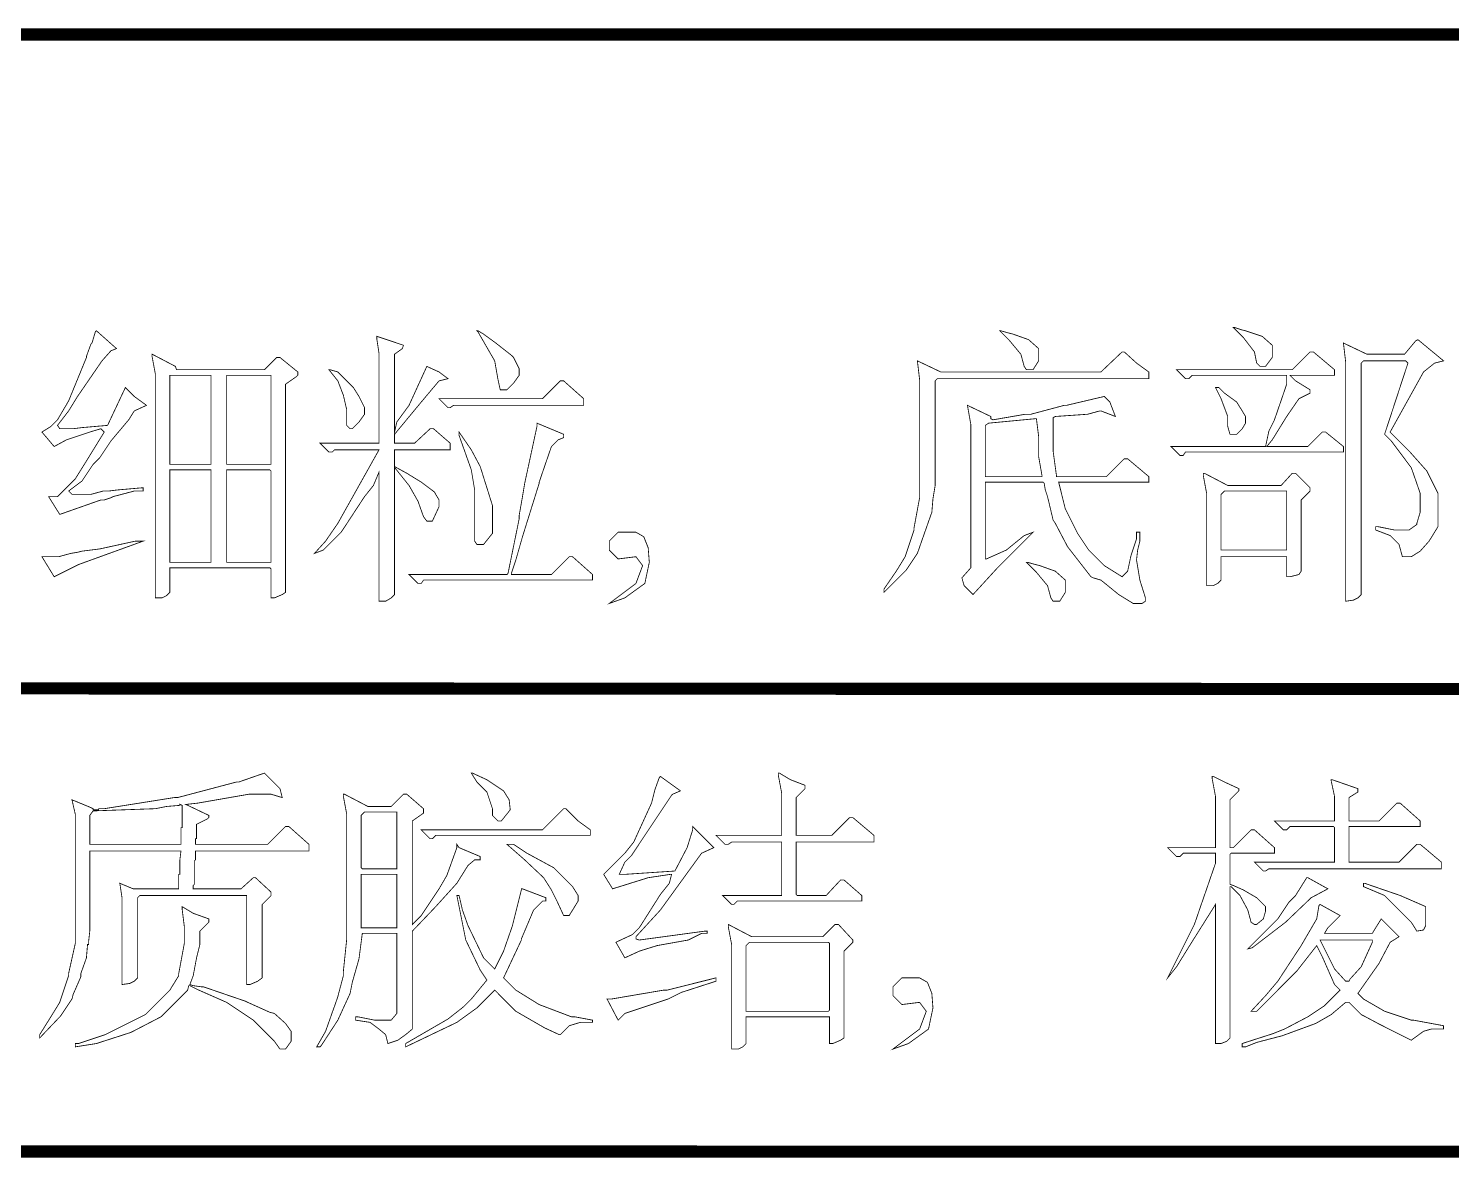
# Model space of a CAD drawing. Extents: x 94 to 452, y -72 to 1042.
# Drawn here: x 308.02 to 325.58, y 324.86 to 338.81 of the extents above; entities that cross this region are included whole.
import ezdxf

# ---------------------------------------------------------------- set-up
doc = ezdxf.new("R2010")
doc.units = 0
doc.header["$MEASUREMENT"] = 0
doc.layers.add('TREE_LAYER', color=7, linetype='Continuous')

msp = doc.modelspace()

# ---------------------------------------------------------------- linework, layer by layer
at = {"layer": 'TREE_LAYER'}
for points, const_width, elevation in [([(221.22612, 338.736577), (399.22612, 338.736577)], 0.15, 178), ([(308.855134, 335.083427), (308.841408, 335.069701), (308.800232, 334.932446), (308.786506, 334.918721), (308.731604, 334.76774), (308.731604, 334.754015), (308.511996, 334.218721), (308.374742, 333.985387), (308.292389, 333.903034), (308.182585, 333.834407), (308.333565, 333.655976), (308.484545, 333.738329), (308.772781, 333.834407), (308.910036, 333.875583), (308.951212, 333.834407), (308.731604, 333.477544), (308.594349, 333.257936), (308.374742, 333.038329), (308.264938, 333.038329), (308.402192, 332.818721), (308.910036, 332.997152), (308.951212, 332.997152), (309.033565, 333.024603), (309.061016, 333.038329), (309.3218, 333.106956), (309.431604, 333.106956), (309.431604, 333.148132), (309.115918, 333.120682), (309.115918, 333.120682), (309.006114, 333.106956), (309.006114, 333.106956), (308.937487, 333.106956), (308.786506, 333.06578), (308.553173, 333.06578), (308.511996, 333.106956), (308.676702, 333.230485), (308.813957, 333.436368), (308.89631, 333.518721), (309.033565, 333.724603), (309.253173, 333.985387), (309.3218, 334.095191), (309.472781, 334.163819), (309.3218, 334.273623), (309.211996, 334.383427), (308.992389, 333.91676), (308.676702, 333.889309), (308.676702, 333.889309), (308.566898, 333.875583), (308.566898, 333.875583), (308.402192, 333.875583), (308.374742, 333.91676), (308.511996, 334.095191), (308.6218, 334.273623), (308.923761, 334.712838), (309.033565, 334.836368), (309.102192, 334.863819), (308.855134, 335.083427), (308.855134, 335.083427)], 0.01, 51), ([(313.562977, 335.083427), (313.549251, 335.083427), (313.562977, 335.069701), (313.768859, 334.712838), (313.810036, 334.479505), (313.837487, 334.355976), (313.851212, 334.355976), (313.91984, 334.355976), (314.002192, 334.438329), (314.07082, 334.534407), (314.07082, 334.61676), (314.002192, 334.754015), (313.974742, 334.781466), (313.782585, 334.932446), (313.631604, 335.04225), (313.562977, 335.083427), (313.562977, 335.083427)], 0.01, 51), ([(320.013957, 335.083427), (320.000232, 335.083427), (320.123761, 334.959897), (320.261016, 334.795191), (320.302192, 334.644211), (320.329643, 334.603034), (320.411996, 334.603034), (320.480624, 334.712838), (320.480624, 334.863819), (320.357094, 334.973623), (320.164938, 335.04225), (320.110036, 335.055976), (320.013957, 335.083427), (320.013957, 335.083427)], 0.01, 51), ([(322.89631, 335.124603), (322.882585, 335.124603), (323.006114, 335.001074), (323.143369, 334.822642), (323.17082, 334.685387), (323.211996, 334.644211), (323.280624, 334.644211), (323.362977, 334.754015), (323.362977, 334.904995), (323.239447, 335.014799), (323.033565, 335.083427), (322.978663, 335.097152), (322.89631, 335.124603), (322.89631, 335.124603)], 0.01, 51), ([(312.313957, 335.014799), (312.313957, 335.014799), (312.313957, 334.987348), (312.341408, 334.808917), (312.341408, 333.697152), (312.341408, 333.697152), (311.613957, 333.697152), (311.723761, 333.587348), (311.764938, 333.587348), (311.792389, 333.614799), (312.341408, 333.614799), (312.341408, 333.614799), (311.833565, 332.708917), (311.682585, 332.489309), (311.54533, 332.338329), (311.655134, 332.379505), (311.874742, 332.599113), (312.162977, 333.038329), (312.272781, 333.175583), (312.341408, 333.340289), (312.341408, 333.340289), (312.341408, 331.748132), (312.423761, 331.748132), (312.492389, 331.789309), (312.533565, 331.830485), (312.533565, 333.395191), (312.533565, 333.395191), (312.547291, 333.381466), (312.711996, 333.175583), (312.8218, 332.983427), (312.890428, 332.79127), (312.931604, 332.736368), (313.000232, 332.736368), (313.082585, 332.914799), (313.082585, 332.997152), (313.041408, 333.06578), (313.027683, 333.093231), (312.862977, 333.21676), (312.684545, 333.326564), (312.533565, 333.408917), (312.533565, 333.614799), (312.533565, 333.614799), (313.21984, 333.614799), (313.21984, 333.697152), (313.013957, 333.875583), (312.972781, 333.875583), (312.780624, 333.697152), (312.533565, 333.697152), (312.533565, 333.697152), (312.533565, 333.806956), (312.862977, 334.204995), (313.082585, 334.46578), (313.192389, 334.493231), (313.082585, 334.575583), (312.931604, 334.644211), (312.711996, 334.163819), (312.561016, 333.957936), (312.533565, 333.834407), (312.533565, 333.834407), (312.533565, 334.795191), (312.629643, 334.863819), (312.643369, 334.904995), (312.313957, 335.014799), (312.313957, 335.014799)], 0.01, 51), ([(325.161016, 334.973623), (325.133565, 334.959897), (324.99631, 334.795191), (324.529643, 334.795191), (324.241408, 334.932446), (324.268859, 334.699113), (324.268859, 331.748132), (324.364938, 331.761858), (324.41984, 331.789309), (324.461016, 331.830485), (324.461016, 334.685387), (324.488467, 334.712838), (325.010036, 334.712838), (325.037487, 334.685387), (324.749251, 333.806956), (324.831604, 333.724603), (325.078663, 333.395191), (325.188467, 333.079505), (325.188467, 332.846172), (325.147291, 332.708917), (325.147291, 332.695191), (325.051212, 332.626564), (324.872781, 332.626564), (324.666898, 332.66774), (324.639447, 332.66774), (324.639447, 332.626564), (324.817879, 332.557936), (324.927683, 332.448132), (324.968859, 332.297152), (325.078663, 332.297152), (325.188467, 332.36578), (325.298271, 332.489309), (325.408075, 332.66774), (325.408075, 333.079505), (325.27082, 333.354015), (325.051212, 333.601074), (324.817879, 333.834407), (325.229643, 334.575583), (325.366898, 334.685387), (325.476702, 334.712838), (325.161016, 334.973623), (325.161016, 334.973623)], 0.01, 51), ([(309.541408, 334.795191), (309.541408, 334.795191), (309.541408, 334.76774), (309.582585, 334.548132), (309.582585, 331.789309), (309.664938, 331.789309), (309.71984, 331.81676), (309.761016, 331.857936), (309.761016, 332.146172), (309.761016, 332.159897), (310.99631, 332.159897), (311.010036, 332.146172), (311.010036, 331.789309), (311.051212, 331.789309), (311.147291, 331.830485), (311.188467, 331.857936), (311.188467, 334.424603), (311.325722, 334.520682), (311.339447, 334.534407), (311.339447, 334.575583), (311.11984, 334.754015), (311.078663, 334.754015), (310.927683, 334.603034), (309.843369, 334.603034), (309.829643, 334.644211), (309.541408, 334.795191), (309.541408, 334.795191)], 0.01, 51), ([(321.537487, 334.822642), (321.510036, 334.822642), (321.249251, 334.575583), (319.272781, 334.575583), (318.984545, 334.712838), (319.011996, 334.479505), (319.011996, 333.024603), (318.943369, 332.654015), (318.943369, 332.626564), (318.833565, 332.297152), (318.723761, 332.118721), (318.572781, 331.899113), (318.572781, 331.857936), (318.847291, 332.132446), (318.984545, 332.338329), (319.080624, 332.612838), (319.162977, 332.846172), (319.176702, 333.010878), (319.204153, 333.175583), (319.204153, 334.46578), (319.231604, 334.493231), (321.839447, 334.493231), (321.839447, 334.575583), (321.688467, 334.685387), (321.537487, 334.822642), (321.537487, 334.822642)], 0.01, 51), ([(323.87082, 334.822642), (323.829643, 334.822642), (323.610036, 334.603034), (322.182585, 334.603034), (322.292389, 334.493231), (322.333565, 334.493231), (322.374742, 334.534407), (323.541408, 334.534407), (323.541408, 334.534407), (323.541408, 334.424603), (323.390428, 333.985387), (323.3218, 333.848132), (323.280624, 333.655976), (322.113957, 333.655976), (322.223761, 333.546172), (322.264938, 333.546172), (322.292389, 333.587348), (324.241408, 333.587348), (324.241408, 333.655976), (324.0218, 333.834407), (323.980624, 333.834407), (323.802192, 333.655976), (323.294349, 333.655976), (323.294349, 333.655976), (323.362977, 333.738329), (323.541408, 334.026564), (323.692389, 334.246172), (323.829643, 334.314799), (323.829643, 334.355976), (323.651212, 334.46578), (323.582585, 334.534407), (323.582585, 334.534407), (324.131604, 334.534407), (324.131604, 334.603034), (323.87082, 334.822642), (323.87082, 334.822642)], 0.01, 51), ([(309.761016, 334.534407), (309.761016, 334.534407), (310.268859, 334.534407), (310.268859, 334.534407), (310.268859, 333.436368), (310.268859, 333.436368), (309.761016, 333.436368), (309.761016, 333.436368), (309.761016, 334.534407), (309.761016, 334.534407)], 0.01, 51), ([(310.461016, 334.534407), (310.461016, 334.534407), (310.99631, 334.534407), (311.010036, 334.534407), (311.010036, 333.436368), (310.99631, 333.436368), (310.461016, 333.436368), (310.461016, 333.436368), (310.461016, 334.534407), (310.461016, 334.534407)], 0.01, 51), ([(311.737487, 334.603034), (311.723761, 334.603034), (311.833565, 334.46578), (311.902192, 334.287348), (311.943369, 334.108917), (311.943369, 333.91676), (311.984545, 333.875583), (312.011996, 333.875583), (312.094349, 333.957936), (312.162977, 334.054015), (312.162977, 334.136368), (312.094349, 334.273623), (312.025722, 334.383427), (311.833565, 334.575583), (311.737487, 334.603034), (311.737487, 334.603034)], 0.01, 51), ([(314.61984, 334.46578), (314.578663, 334.46578), (314.359055, 334.246172), (313.082585, 334.246172), (313.192389, 334.136368), (313.21984, 334.136368), (313.261016, 334.163819), (314.866898, 334.163819), (314.866898, 334.246172), (314.61984, 334.46578), (314.61984, 334.46578)], 0.01, 51), ([(322.704153, 334.383427), (322.662977, 334.383427), (322.731604, 334.246172), (322.813957, 334.026564), (322.813957, 333.903034), (322.841408, 333.806956), (322.841408, 333.806956), (322.923761, 333.806956), (322.992389, 333.875583), (323.033565, 333.944211), (323.033565, 334.026564), (322.992389, 334.095191), (322.923761, 334.204995), (322.772781, 334.314799), (322.704153, 334.383427), (322.704153, 334.383427)], 0.01, 51), ([(321.290428, 334.273623), (320.823761, 334.163819), (320.79631, 334.163819), (320.384545, 334.054015), (320.315918, 334.054015), (319.917879, 333.985387), (319.890428, 333.999113), (319.890428, 334.026564), (319.602192, 334.163819), (319.643369, 333.930485), (319.643369, 332.159897), (319.533565, 332.036368), (319.561016, 331.940289), (319.67082, 331.830485), (319.972781, 332.159897), (320.411996, 332.599113), (320.302192, 332.557936), (320.082585, 332.379505), (319.835526, 332.269701), (319.8218, 332.269701), (319.8218, 333.21676), (319.8218, 333.21676), (320.535526, 333.21676), (320.549251, 333.203034), (320.562977, 333.120682), (320.590428, 333.038329), (320.659055, 332.750093), (320.686506, 332.708917), (320.837487, 332.420682), (321.125722, 332.050093), (321.153173, 332.036368), (321.249251, 332.008917), (321.468859, 331.830485), (321.647291, 331.720682), (321.757094, 331.720682), (321.798271, 331.748132), (321.798271, 331.789309), (321.729643, 332.008917), (321.688467, 332.255976), (321.702192, 332.379505), (321.729643, 332.489309), (321.729643, 332.599113), (321.688467, 332.599113), (321.688467, 332.51676), (321.61984, 332.310878), (321.578663, 332.118721), (321.510036, 332.050093), (321.290428, 332.187348), (321.098271, 332.379505), (320.961016, 332.585387), (320.810036, 332.887348), (320.727683, 333.21676), (320.727683, 333.21676), (321.839447, 333.21676), (321.839447, 333.285387), (321.578663, 333.504995), (321.537487, 333.504995), (321.317879, 333.285387), (320.700232, 333.285387), (320.700232, 333.299113), (320.659055, 333.601074), (320.659055, 334.012838), (320.686506, 334.026564), (321.084545, 334.054015), (321.235526, 334.095191), (321.249251, 334.095191), (321.427683, 334.026564), (321.359055, 334.204995), (321.290428, 334.273623), (321.290428, 334.273623)], 0.01, 51), ([(320.439447, 333.999113), (320.439447, 333.999113), (320.453173, 333.999113), (320.480624, 333.779505), (320.480624, 333.532446), (320.5218, 333.299113), (320.5218, 333.285387), (319.8218, 333.285387), (319.8218, 333.299113), (319.8218, 333.91676), (319.862977, 333.944211), (320.439447, 333.999113), (320.439447, 333.999113)], 0.01, 51), ([(314.290428, 333.944211), (314.290428, 333.944211), (314.290428, 333.903034), (314.139447, 333.203034), (314.111996, 333.038329), (314.07082, 332.804995), (314.07082, 332.763819), (313.933565, 332.09127), (313.91984, 332.077544), (312.711996, 332.077544), (312.8218, 331.96774), (312.862977, 331.96774), (312.890428, 332.008917), (314.976702, 332.008917), (314.976702, 332.077544), (314.729643, 332.297152), (314.688467, 332.297152), (314.468859, 332.077544), (313.974742, 332.077544), (313.974742, 332.09127), (314.029643, 332.255976), (314.111996, 332.544211), (314.317879, 333.203034), (314.317879, 333.21676), (314.468859, 333.655976), (314.551212, 333.738329), (314.61984, 333.76578), (314.61984, 333.806956), (314.290428, 333.944211), (314.290428, 333.944211)], 0.01, 51), ([(313.329643, 333.834407), (313.329643, 333.793231), (313.480624, 333.36774), (313.5218, 333.120682), (313.5218, 332.489309), (313.549251, 332.448132), (313.631604, 332.448132), (313.741408, 332.585387), (313.741408, 332.928525), (313.590428, 333.408917), (313.480624, 333.614799), (313.329643, 333.834407), (313.329643, 333.834407)], 0.01, 51), ([(309.761016, 333.354015), (309.761016, 333.36774), (310.268859, 333.36774), (310.268859, 333.354015), (310.268859, 332.228525), (310.268859, 332.228525), (309.761016, 332.228525), (309.761016, 332.228525), (309.761016, 333.354015), (309.761016, 333.354015)], 0.01, 51), ([(310.461016, 333.354015), (310.461016, 333.36774), (310.99631, 333.36774), (311.010036, 333.354015), (311.010036, 332.228525), (310.99631, 332.228525), (310.461016, 332.228525), (310.461016, 332.228525), (310.461016, 333.354015), (310.461016, 333.354015)], 0.01, 51), ([(322.525722, 333.326564), (322.511996, 333.326564), (322.511996, 333.299113), (322.553173, 333.079505), (322.553173, 331.940289), (322.635526, 331.940289), (322.690428, 331.96774), (322.731604, 332.008917), (322.731604, 332.297152), (322.74533, 332.297152), (323.541408, 332.297152), (323.541408, 332.297152), (323.541408, 332.050093), (323.582585, 332.050093), (323.692389, 332.077544), (323.71984, 332.118721), (323.71984, 332.997152), (323.829643, 333.106956), (323.829643, 333.148132), (323.651212, 333.326564), (323.610036, 333.326564), (323.472781, 333.175583), (322.813957, 333.175583), (322.525722, 333.326564), (322.525722, 333.326564)], 0.01, 51), ([(322.772781, 333.106956), (322.772781, 333.106956), (323.541408, 333.106956), (323.541408, 333.106956), (323.541408, 332.379505), (323.541408, 332.379505), (322.74533, 332.379505), (322.731604, 332.379505), (322.731604, 333.06578), (322.772781, 333.106956), (322.772781, 333.106956)], 0.01, 51), ([(315.511996, 332.599113), (315.292389, 332.599113), (315.182585, 332.489309), (315.182585, 332.379505), (315.292389, 332.269701), (315.511996, 332.297152), (315.594349, 332.187348), (315.511996, 331.96774), (315.182585, 331.720682), (315.374742, 331.789309), (315.6218, 331.96774), (315.676702, 332.228525), (315.662977, 332.406956), (315.608075, 332.544211), (315.511996, 332.599113), (315.511996, 332.599113)], 0.01, 51), ([(309.431604, 332.489309), (309.335526, 332.489309), (308.89631, 332.393231), (308.676702, 332.36578), (308.6218, 332.352054), (308.539447, 332.338329), (308.388467, 332.297152), (308.182585, 332.297152), (308.333565, 332.050093), (308.635526, 332.201074), (309.431604, 332.489309), (309.431604, 332.489309)], 0.01, 51), ([(320.343369, 332.228525), (320.329643, 332.228525), (320.453173, 332.104995), (320.590428, 331.940289), (320.631604, 331.789309), (320.659055, 331.748132), (320.741408, 331.748132), (320.810036, 331.857936), (320.810036, 332.008917), (320.686506, 332.118721), (320.494349, 332.187348), (320.439447, 332.201074), (320.343369, 332.228525), (320.343369, 332.228525)], 0.01, 51), ([(221.22612, 330.711939), (399.22612, 330.632555)], 0.15, 178.000018), ([(310.927683, 329.628857), (310.611996, 329.519053), (310.584545, 329.519053), (309.857094, 329.326896), (309.815918, 329.326896), (308.951212, 329.189641), (308.882585, 329.189641), (308.882585, 329.175916), (308.813957, 329.175916), (308.813957, 329.189641), (308.786506, 329.203367), (308.553173, 329.299445), (308.594349, 329.121014), (308.594349, 327.528857), (308.511996, 327.158269), (308.511996, 327.130818), (308.402192, 326.801406), (308.292389, 326.622974), (308.155134, 326.403367), (308.155134, 326.36219), (308.415918, 326.6367), (308.553173, 326.842582), (308.566898, 326.897484), (308.662977, 327.117092), (308.662977, 327.158269), (308.731604, 327.350425), (308.74533, 327.515131), (308.759055, 327.515131), (308.759055, 327.556308), (308.772781, 327.679837), (308.772781, 328.668072), (308.772781, 328.668072), (309.884545, 328.668072), (309.898271, 328.668072), (309.884545, 328.558269), (309.884545, 328.558269), (309.884545, 328.46219), (309.884545, 328.46219), (309.884545, 328.379837), (309.87082, 328.379837), (309.87082, 328.283759), (309.87082, 328.283759), (309.87082, 328.201406), (309.87082, 328.201406), (309.308075, 328.201406), (309.143369, 328.270033), (309.17082, 328.091602), (309.17082, 327.021014), (309.266898, 327.034739), (309.3218, 327.06219), (309.362977, 327.103367), (309.362977, 328.091602), (309.390428, 328.119053), (310.708075, 328.119053), (310.708075, 328.119053), (310.708075, 327.021014), (310.749251, 327.021014), (310.84533, 327.06219), (310.900232, 327.103367), (310.900232, 328.009249), (311.010036, 328.119053), (311.010036, 328.160229), (310.817879, 328.338661), (310.790428, 328.338661), (310.639447, 328.201406), (310.062977, 328.201406), (310.049251, 328.201406), (310.049251, 328.242582), (310.062977, 328.256308), (310.062977, 328.352386), (310.062977, 328.352386), (310.062977, 328.448465), (310.062977, 328.448465), (310.062977, 328.544543), (310.076702, 328.558269), (310.076702, 328.668072), (310.076702, 328.668072), (311.476702, 328.668072), (311.476702, 328.750425), (311.229643, 328.970033), (311.188467, 328.970033), (310.968859, 328.750425), (310.090428, 328.750425), (310.076702, 328.750425), (310.076702, 328.819053), (310.090428, 328.819053), (310.090428, 328.997484), (310.227683, 329.066112), (310.241408, 329.079837), (310.241408, 329.107288), (309.953173, 329.244543), (309.980624, 329.244543), (310.104153, 329.258269), (310.735526, 329.368072), (311.010036, 329.368072), (311.147291, 329.326896), (311.11984, 329.4367), (310.927683, 329.628857), (310.927683, 329.628857)], 0.01, 52), ([(313.494349, 329.628857), (313.480624, 329.628857), (313.549251, 329.519053), (313.672781, 329.395523), (313.741408, 329.189641), (313.741408, 329.107288), (313.810036, 329.038661), (313.851212, 329.038661), (313.961016, 329.175916), (313.947291, 329.299445), (313.878663, 329.409249), (313.672781, 329.546504), (313.494349, 329.628857), (313.494349, 329.628857)], 0.01, 52), ([(315.813957, 329.58768), (315.800232, 329.573955), (315.74533, 329.422974), (315.704153, 329.258269), (315.484545, 328.777876), (315.374742, 328.640622), (315.113957, 328.379837), (315.223761, 328.201406), (315.662977, 328.338661), (315.937487, 328.379837), (315.951212, 328.379837), (315.923761, 328.270033), (315.813957, 328.132778), (315.553173, 327.721014), (315.47082, 327.638661), (315.264938, 327.542582), (315.374742, 327.350425), (315.553173, 327.432778), (315.772781, 327.501406), (316.157094, 327.570033), (316.3218, 327.652386), (316.390428, 327.652386), (316.390428, 327.679837), (316.362977, 327.679837), (315.553173, 327.570033), (315.511996, 327.583759), (315.511996, 327.61121), (315.813957, 327.940622), (316.3218, 328.640622), (316.472781, 328.709249), (316.211996, 328.970033), (316.211996, 328.928857), (316.143369, 328.709249), (315.992389, 328.421014), (315.374742, 328.379837), (315.306114, 328.379837), (315.374742, 328.530818), (315.457094, 328.613171), (315.951212, 329.354347), (315.964938, 329.368072), (316.061016, 329.409249), (315.813957, 329.58768), (315.813957, 329.58768)], 0.01, 52), ([(317.282585, 329.628857), (317.268859, 329.628857), (317.268859, 329.601406), (317.310036, 329.381798), (317.310036, 328.860229), (317.310036, 328.860229), (316.500232, 328.860229), (316.610036, 328.750425), (316.651212, 328.750425), (316.692389, 328.777876), (317.310036, 328.777876), (317.310036, 328.777876), (317.310036, 328.132778), (317.310036, 328.119053), (316.582585, 328.119053), (316.692389, 328.009249), (316.71984, 328.009249), (316.761016, 328.050425), (318.298271, 328.050425), (318.298271, 328.119053), (318.078663, 328.31121), (318.037487, 328.31121), (317.859055, 328.119053), (317.502192, 328.119053), (317.488467, 328.132778), (317.488467, 328.777876), (317.502192, 328.777876), (318.449251, 328.777876), (318.449251, 328.860229), (318.188467, 329.079837), (318.147291, 329.079837), (317.927683, 328.860229), (317.502192, 328.860229), (317.488467, 328.860229), (317.488467, 329.326896), (317.598271, 329.4367), (317.598271, 329.477876), (317.41984, 329.546504), (317.282585, 329.628857), (317.282585, 329.628857)], 0.01, 52), ([(322.635526, 329.58768), (322.6218, 329.58768), (322.6218, 329.560229), (322.662977, 329.340622), (322.662977, 328.709249), (322.662977, 328.709249), (322.072781, 328.709249), (322.182585, 328.599445), (322.223761, 328.599445), (322.264938, 328.640622), (322.662977, 328.640622), (322.662977, 328.626896), (322.662977, 328.517092), (322.402192, 327.76219), (322.072781, 327.103367), (322.182585, 327.240622), (322.361016, 327.528857), (322.594349, 327.899445), (322.662977, 328.009249), (322.662977, 327.995523), (322.662977, 326.293563), (322.731604, 326.293563), (322.800232, 326.321014), (322.841408, 326.36219), (322.841408, 328.228857), (322.855134, 328.228857), (322.964938, 328.119053), (323.061016, 327.940622), (323.102192, 327.789641), (323.143369, 327.76219), (323.17082, 327.76219), (323.253173, 327.830818), (323.280624, 327.926896), (323.280624, 327.981798), (323.17082, 328.091602), (323.006114, 328.18768), (322.882585, 328.242582), (322.841408, 328.256308), (322.841408, 328.626896), (322.855134, 328.640622), (323.390428, 328.640622), (323.390428, 328.709249), (323.143369, 328.928857), (323.102192, 328.928857), (322.882585, 328.709249), (322.841408, 328.709249), (322.841408, 329.299445), (322.951212, 329.409249), (322.951212, 329.4367), (322.772781, 329.519053), (322.635526, 329.58768), (322.635526, 329.58768)], 0.01, 52), ([(324.104153, 329.546504), (324.090428, 329.546504), (324.090428, 329.532778), (324.131604, 329.340622), (324.131604, 329.038661), (324.117879, 329.038661), (323.390428, 329.038661), (323.500232, 328.928857), (323.541408, 328.928857), (323.582585, 328.970033), (324.117879, 328.970033), (324.131604, 328.956308), (324.131604, 328.530818), (324.117879, 328.530818), (323.143369, 328.530818), (323.253173, 328.421014), (323.280624, 328.421014), (323.3218, 328.448465), (325.449251, 328.448465), (325.449251, 328.530818), (325.188467, 328.750425), (325.147291, 328.750425), (324.927683, 328.530818), (324.310036, 328.530818), (324.310036, 328.530818), (324.310036, 328.956308), (324.310036, 328.970033), (325.188467, 328.970033), (325.188467, 329.038661), (324.941408, 329.258269), (324.900232, 329.258269), (324.680624, 329.038661), (324.310036, 329.038661), (324.310036, 329.038661), (324.310036, 329.326896), (324.41984, 329.395523), (324.41984, 329.4367), (324.104153, 329.546504), (324.104153, 329.546504)], 0.01, 52), ([(309.884545, 329.230818), (309.884545, 329.244543), (309.911996, 329.230818), (309.911996, 328.956308), (309.898271, 328.956308), (309.898271, 328.860229), (309.898271, 328.846504), (309.898271, 328.750425), (309.884545, 328.750425), (308.772781, 328.750425), (308.772781, 328.750425), (308.772781, 329.107288), (308.813957, 329.16219), (309.582585, 329.189641), (309.71984, 329.217092), (309.884545, 329.230818), (309.884545, 329.230818)], 0.01, 52), ([(311.915918, 329.368072), (311.902192, 329.368072), (311.902192, 329.340622), (311.943369, 329.121014), (311.943369, 327.583759), (311.902192, 327.18572), (311.902192, 327.130818), (311.847291, 326.924935), (311.833565, 326.870033), (311.682585, 326.444543), (311.572781, 326.252386), (311.613957, 326.252386), (311.627683, 326.266112), (311.833565, 326.581798), (311.984545, 326.91121), (312.011996, 327.048465), (312.094349, 327.3367), (312.135526, 327.652386), (312.561016, 327.652386), (312.561016, 327.638661), (312.561016, 326.664151), (312.492389, 326.581798), (312.286506, 326.581798), (312.080624, 326.622974), (312.053173, 326.622974), (312.053173, 326.581798), (312.231604, 326.554347), (312.341408, 326.471994), (312.423761, 326.403367), (312.451212, 326.293563), (312.574742, 326.334739), (312.67082, 326.403367), (312.753173, 326.471994), (312.753173, 327.679837), (313.041408, 327.981798), (313.302192, 328.270033), (313.439447, 328.489641), (313.5218, 328.558269), (313.590428, 328.558269), (313.590428, 328.599445), (313.329643, 328.709249), (313.302192, 328.750425), (313.302192, 328.709249), (313.178663, 328.366112), (313.082585, 328.201406), (312.862977, 327.871994), (312.753173, 327.76219), (312.753173, 327.76219), (312.753173, 329.038661), (312.890428, 329.134739), (312.890428, 329.148465), (312.890428, 329.189641), (312.684545, 329.368072), (312.643369, 329.368072), (312.492389, 329.217092), (312.204153, 329.217092), (311.915918, 329.368072), (311.915918, 329.368072)], 0.01, 52), ([(312.162977, 329.148465), (312.162977, 329.148465), (312.561016, 329.148465), (312.561016, 329.148465), (312.561016, 328.46219), (312.561016, 328.448465), (312.135526, 328.448465), (312.1218, 328.46219), (312.1218, 329.107288), (312.162977, 329.148465), (312.162977, 329.148465)], 0.01, 52), ([(314.647291, 329.189641), (314.61984, 329.189641), (314.359055, 328.928857), (312.862977, 328.928857), (312.972781, 328.819053), (313.000232, 328.819053), (313.041408, 328.860229), (314.949251, 328.860229), (314.949251, 328.928857), (314.798271, 329.038661), (314.647291, 329.189641), (314.647291, 329.189641)], 0.01, 52), ([(314.002192, 328.750425), (313.91984, 328.750425), (314.139447, 328.558269), (314.372781, 328.338661), (314.468859, 328.18768), (314.537487, 328.050425), (314.61984, 327.871994), (314.688467, 327.871994), (314.798271, 328.050425), (314.798271, 328.119053), (314.729643, 328.228857), (314.49631, 328.46219), (314.166898, 328.640622), (314.002192, 328.750425), (314.002192, 328.750425)], 0.01, 52), ([(312.1218, 328.379837), (312.135526, 328.379837), (312.561016, 328.379837), (312.561016, 328.379837), (312.561016, 327.721014), (312.561016, 327.721014), (312.135526, 327.721014), (312.1218, 327.721014), (312.1218, 328.379837), (312.1218, 328.379837)], 0.01, 52), ([(314.111996, 328.201406), (314.098271, 328.201406), (314.098271, 328.18768), (313.988467, 327.748465), (313.878663, 327.432778), (313.768859, 327.213171), (313.631604, 327.350425), (313.439447, 327.748465), (313.37082, 327.940622), (313.329643, 328.119053), (313.302192, 328.119053), (313.411996, 327.570033), (313.590428, 327.199445), (313.672781, 327.075916), (313.480624, 326.842582), (313.384545, 326.746504), (313.192389, 326.595523), (312.67082, 326.293563), (312.67082, 326.252386), (313.302192, 326.554347), (313.549251, 326.732778), (313.768859, 326.952386), (314.029643, 326.691602), (314.386506, 326.48572), (314.564938, 326.403367), (314.578663, 326.403367), (314.688467, 326.513171), (314.825722, 326.554347), (314.976702, 326.554347), (314.976702, 326.581798), (314.757094, 326.622974), (314.715918, 326.622974), (314.317879, 326.773955), (314.029643, 326.952386), (313.878663, 327.103367), (314.098271, 327.570033), (314.098271, 327.583759), (314.249251, 327.940622), (314.359055, 328.050425), (314.400232, 328.050425), (314.400232, 328.091602), (314.111996, 328.201406), (314.111996, 328.201406)], 0.01, 52), ([(323.802192, 328.338661), (323.788467, 328.338661), (323.651212, 328.119053), (323.568859, 328.0367), (323.431604, 327.830818), (323.061016, 327.460229), (323.115918, 327.473955), (323.527683, 327.789641), (323.843369, 328.091602), (324.049251, 328.201406), (323.802192, 328.338661), (323.802192, 328.338661)], 0.01, 52), ([(324.502192, 328.270033), (324.488467, 328.270033), (324.488467, 328.228857), (324.749251, 328.119053), (325.078663, 327.789641), (325.147291, 327.679837), (325.229643, 327.693563), (325.257094, 327.748465), (325.257094, 327.981798), (324.941408, 328.119053), (324.502192, 328.270033), (324.502192, 328.270033)], 0.01, 52), ([(323.953173, 328.009249), (323.939447, 327.995523), (323.911996, 327.830818), (323.71984, 327.501406), (323.431604, 327.06219), (323.280624, 326.883759), (323.102192, 326.691602), (323.17082, 326.691602), (323.664938, 327.18572), (323.911996, 327.501406), (323.980624, 327.364151), (324.131604, 327.021014), (324.200232, 326.952386), (324.008075, 326.760229), (323.802192, 326.622974), (323.513957, 326.471994), (323.376702, 326.417092), (322.992389, 326.293563), (322.992389, 326.252386), (323.033565, 326.252386), (323.17082, 326.307288), (323.486506, 326.389641), (323.898271, 326.540622), (324.090428, 326.650425), (324.268859, 326.801406), (324.310036, 326.801406), (324.461016, 326.650425), (324.488467, 326.6367), (324.694349, 326.526896), (325.078663, 326.334739), (325.229643, 326.444543), (325.325722, 326.471994), (325.476702, 326.471994), (325.476702, 326.513171), (325.106114, 326.581798), (325.078663, 326.581798), (324.749251, 326.691602), (324.488467, 326.842582), (324.41984, 326.91121), (324.680624, 327.281798), (324.817879, 327.542582), (324.927683, 327.61121), (324.708075, 327.830818), (324.639447, 327.721014), (324.598271, 327.652386), (324.008075, 327.652386), (324.008075, 327.652386), (324.049251, 327.721014), (324.200232, 327.871994), (323.953173, 328.009249), (323.953173, 328.009249)], 0.01, 52), ([(309.911996, 327.981798), (309.911996, 327.981798), (309.911996, 327.954347), (309.939447, 327.734739), (309.939447, 327.528857), (309.87082, 327.158269), (309.87082, 327.130818), (309.761016, 326.952386), (309.459055, 326.650425), (308.964938, 326.403367), (308.635526, 326.293563), (308.594349, 326.293563), (308.594349, 326.252386), (308.855134, 326.293563), (309.280624, 326.430818), (309.651212, 326.622974), (309.980624, 326.952386), (309.994349, 327.007288), (310.008075, 327.007288), (310.117879, 326.952386), (310.461016, 326.801406), (310.790428, 326.581798), (311.051212, 326.321014), (311.11984, 326.224935), (311.188467, 326.224935), (311.257094, 326.321014), (311.257094, 326.444543), (311.188467, 326.540622), (311.051212, 326.664151), (310.99631, 326.677876), (310.7218, 326.801406), (310.694349, 326.815131), (310.172781, 326.993563), (310.14533, 326.993563), (310.049251, 327.007288), (310.008075, 327.021014), (310.049251, 327.130818), (310.090428, 327.350425), (310.131604, 327.515131), (310.131604, 327.679837), (310.241408, 327.789641), (310.241408, 327.830818), (310.049251, 327.899445), (309.911996, 327.981798), (309.911996, 327.981798)], 0.01, 52), ([(316.651212, 327.76219), (316.651212, 327.76219), (316.651212, 327.734739), (316.692389, 327.515131), (316.692389, 326.224935), (316.774742, 326.224935), (316.829643, 326.252386), (316.87082, 326.293563), (316.87082, 326.622974), (316.87082, 326.622974), (317.886506, 326.622974), (317.900232, 326.622974), (317.900232, 326.293563), (317.941408, 326.293563), (318.037487, 326.334739), (318.078663, 326.36219), (318.078663, 327.432778), (318.188467, 327.542582), (318.188467, 327.570033), (318.010036, 327.76219), (317.968859, 327.76219), (317.817879, 327.61121), (316.939447, 327.61121), (316.651212, 327.76219), (316.651212, 327.76219)], 0.01, 52), ([(316.898271, 327.528857), (316.911996, 327.542582), (317.886506, 327.542582), (317.900232, 327.528857), (317.900232, 326.705327), (317.886506, 326.691602), (316.87082, 326.691602), (316.87082, 326.705327), (316.87082, 327.501406), (316.898271, 327.528857), (316.898271, 327.528857)], 0.01, 52), ([(323.953173, 327.570033), (323.953173, 327.570033), (324.598271, 327.570033), (324.598271, 327.542582), (324.461016, 327.240622), (324.323761, 327.089641), (324.310036, 327.06219), (324.268859, 327.06219), (324.131604, 327.213171), (323.953173, 327.570033), (323.953173, 327.570033)], 0.01, 52), ([(316.500232, 327.103367), (315.89631, 326.952386), (315.855134, 326.952386), (315.210036, 326.842582), (315.155134, 326.842582), (315.292389, 326.581798), (315.374742, 326.664151), (315.910036, 326.842582), (316.074742, 326.924935), (316.500232, 327.06219), (316.500232, 327.06219), (316.500232, 327.103367), (316.500232, 327.103367)], 0.01, 52), ([(319.011996, 327.103367), (318.792389, 327.103367), (318.682585, 326.993563), (318.682585, 326.883759), (318.792389, 326.773955), (319.011996, 326.801406), (319.094349, 326.691602), (319.011996, 326.471994), (318.682585, 326.224935), (318.874742, 326.293563), (319.1218, 326.471994), (319.176702, 326.732778), (319.162977, 326.91121), (319.108075, 327.048465), (319.011996, 327.103367), (319.011996, 327.103367)], 0.01, 52), ([(221.22612, 324.977389), (449.22612, 324.938039)], 0.15, 228.000003)]:
    msp.add_lwpolyline(points, dxfattribs=dict(at, const_width=const_width, elevation=elevation))

doc.saveas('drawing.dxf')
